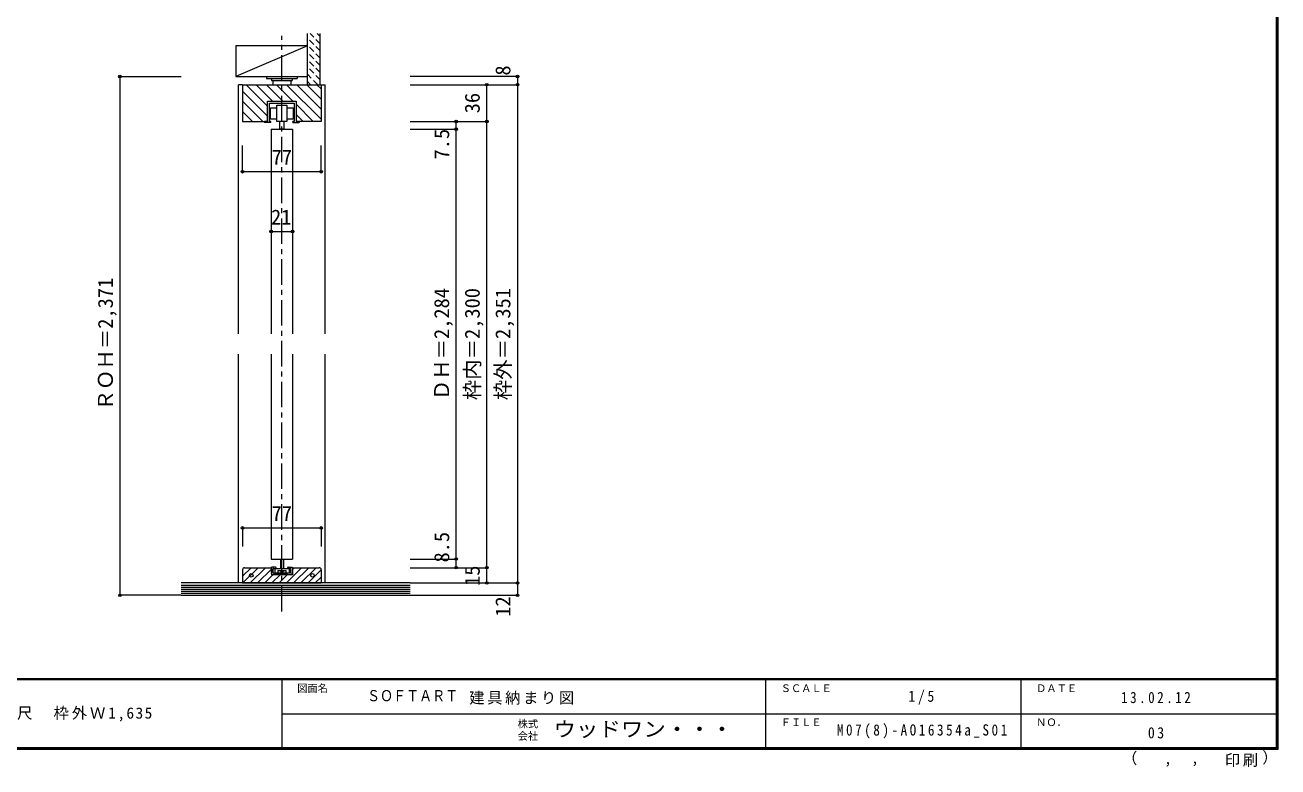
# Model space of a CAD drawing. Units: millimetres at full size, sheet at 1:5; details may follow other scales. Extents: x -973 to 977, y -718 to 696.
# Drawn here: x -250 to 977, y -718 to 9 of the extents above; entities that cross this region are included whole.
import ezdxf
from ezdxf.enums import TextEntityAlignment as Align

# ---------------------------------------------------------------- set-up
doc = ezdxf.new("R2010")
doc.units = ezdxf.units.MM
doc.header["$LTSCALE"] = 5
doc.header["$PDMODE"] = 32
doc.header["$PDSIZE"] = 2.5
doc.linetypes.add('CHAIN1', pattern=[8, 5, -1, 1, -1])
doc.linetypes.add('DASHED1', pattern=[1.8, 1.2, -0.6])
for name, color, linetype, lineweight in [('0-1_通り芯', 4, 'CHAIN1', 9), ('0-3_仕上げ', 2, 'Continuous', 9), ('0-4_枠', 3, 'Continuous', 9), ('0-6_扉', 6, 'Continuous', 9), ('0-7_金物', 7, 'Continuous', 9), ('0-A_文字', 3, 'Continuous', 9), ('0-B_寸法', 7, 'Continuous', 9), ('0-C_ハッチ', 4, 'Continuous', 9), ('F-1_枠', 6, 'Continuous', 9)]:
    doc.layers.add(name, color=color, linetype=linetype, lineweight=lineweight)
doc.layers.add('F-0_補助線', color=7, linetype='Continuous')
doc.layers.add('F-A_文字', color=7, linetype='Continuous')
doc.styles.add('HGP明朝B', font='')
doc.styles.add('ＭＳ ゴシック', font='')
doc.styles.get('HGP明朝B').set_extended_font_data('HGP明朝B')
doc.styles.get('ＭＳ ゴシック').set_extended_font_data('MS Gothic')

msp = doc.modelspace()

# ---------------------------------------------------------------- linework, layer by layer
at = {"layer": '0-1_通り芯'}
msp.add_line((1.653, -565.591), (1.653, -1.667), dxfattribs=at)
at = {"layer": '0-3_仕上げ'}
for p, q in [((26.653, -49.667), (26.653, 0.333)), ((39.153, -49.667), (39.153, 0.333)), ((127.234, -537.667), (-96.847, -537.667)), ((-96.847, -549.667), (127.234, -549.667))]:
    msp.add_line(p, q, dxfattribs=at)
at = {"layer": '0-3_仕上げ', "color": 4}
for p, q in [((26.653, -11.667), (-43.347, -41.667)), ((-43.347, -41.667), (26.653, -41.667))]:
    msp.add_line(p, q, dxfattribs=at)
at = {"layer": '0-3_仕上げ', "color": 7}
for p, q in [((-96.847, -539.667), (127.234, -539.667)), ((-96.847, -541.667), (127.234, -541.667)), ((-96.847, -543.667), (127.234, -543.667)), ((-96.847, -545.667), (127.234, -545.667)), ((-96.847, -547.667), (127.234, -547.667))]:
    msp.add_line(p, q, dxfattribs=at)
at = {"layer": '0-3_仕上げ', "color": 4}
msp.add_lwpolyline([(26.653, -11.667), (-43.347, -11.667), (-43.347, -41.667)], dxfattribs=at)
at = {"layer": '0-4_枠', "color": 4}
for p, q in [((-36.847, -49.667), (-40.847, -49.667)), ((-40.847, -293.667), (-40.847, -49.667)), ((40.153, -49.667), (44.153, -49.667)), ((44.153, -293.667), (44.153, -49.667)), ((-40.847, -537.667), (-40.847, -313.667)), ((44.153, -537.667), (44.153, -313.667))]:
    msp.add_line(p, q, dxfattribs=at)
at = {"layer": '0-4_枠'}
for p, q in [((-36.847, -49.667), (-36.847, -85.667)), ((-12.347, -65.666), (15.653, -65.666)), ((-12.347, -85.667), (-12.347, -65.666)), ((15.653, -65.666), (15.653, -85.667)), ((-36.847, -85.667), (-12.347, -85.667)), ((40.153, -85.667), (15.653, -85.667)), ((-36.847, -524.667), (-36.847, -537.667)), ((-34.847, -522.667), (-8.597, -522.667)), ((-8.597, -522.667), (-8.597, -529.667)), ((11.903, -522.667), (38.153, -522.667)), ((11.903, -522.667), (11.903, -529.667)), ((40.153, -524.667), (40.153, -537.667)), ((-36.847, -537.667), (40.153, -537.667)), ((11.903, -529.667), (-8.597, -529.667))]:
    msp.add_line(p, q, dxfattribs=at)
msp.add_lwpolyline([(-36.847, -49.667), (40.153, -49.667), (40.153, -85.667)], dxfattribs=at)
for centre in [(-28.347, -530.167), (31.653, -530.167)]:
    msp.add_circle(centre, 1.75, dxfattribs=at)
for centre, start, end in [((-34.847, -524.667), 90, 180), ((38.153, -524.667), 0, 90)]:
    msp.add_arc(centre, 2, start, end, dxfattribs=at)
at = {"layer": '0-6_扉'}
for p, q in [((-8.847, -93.167), (-8.847, -293.667)), ((-8.847, -93.167), (12.153, -93.167)), ((12.153, -93.167), (12.153, -293.667)), ((-8.847, -313.667), (-8.847, -514.167)), ((12.153, -313.667), (12.153, -514.167)), ((-8.847, -514.167), (12.153, -514.167))]:
    msp.add_line(p, q, dxfattribs=at)
at = {"layer": '0-7_金物'}
for p, q in [((-23.347, -41.667), (6.653, -41.667)), ((-13.347, -41.667), (-13.347, -43.667)), ((-13.347, -43.667), (16.653, -43.667)), ((-8.347, -43.667), (-8.347, -45.667)), ((-8.347, -45.667), (11.653, -45.667)), ((-7.347, -45.667), (-7.347, -49.667)), ((10.653, -49.667), (10.653, -45.667)), ((11.653, -43.667), (11.653, -45.667)), ((16.653, -41.667), (16.653, -43.667)), ((-9.377, -72.465), (-3.347, -72.465)), ((-9.377, -83.465), (-9.377, -72.465)), ((-3.347, -69.666), (6.653, -69.666)), ((-3.347, -85.667), (-3.347, -69.666)), ((6.653, -69.666), (6.653, -85.667)), ((-15.347, -85.667), (-15.347, -86.667)), ((-12.347, -85.667), (-15.347, -85.667)), ((-9.049, -85.667), (-10.347, -85.667)), ((-3.347, -83.465), (-9.377, -83.465)), ((-9.049, -86.667), (-9.049, -85.667)), ((6.653, -85.667), (-3.347, -85.667)), ((-0.347, -93.167), (-0.347, -85.667)), ((12.623, -83.465), (6.653, -83.465)), ((13.653, -85.667), (12.486, -85.667)), ((12.486, -86.667), (12.486, -85.667)), ((15.653, -85.667), (18.653, -85.667)), ((18.653, -85.667), (18.653, -86.667)), ((-9.049, -86.667), (-15.347, -86.667)), ((12.486, -86.667), (18.653, -86.667)), ((0.153, -514.209), (0.153, -523.559)), ((3.153, -514.209), (3.153, -523.559)), ((-8.565, -524.032), (-8.347, -523.667)), ((-8.565, -524.301), (-8.347, -524.667)), ((-8.565, -525.532), (-8.347, -525.167)), ((-8.565, -525.801), (-8.347, -526.167)), ((-8.565, -527.032), (-8.347, -526.667)), ((-8.565, -527.301), (-8.347, -527.667)), ((-4.447, -522.167), (-8.347, -522.167)), ((-8.347, -523.667), (-8.347, -522.167)), ((-8.347, -525.167), (-8.347, -524.667)), ((-8.347, -526.667), (-8.347, -526.167)), ((-6.847, -527.467), (-6.847, -523.867)), ((-6.347, -523.367), (-4.447, -523.367)), ((-5.347, -523.559), (8.653, -523.559)), ((-5.347, -523.559), (-5.347, -527.559)), ((-2.347, -525.559), (5.653, -525.559)), ((-2.347, -525.559), (-2.347, -527.559)), ((3.153, -525.559), (3.153, -526.342)), ((5.653, -525.559), (5.653, -527.559)), ((7.753, -522.167), (11.653, -522.167)), ((9.653, -523.367), (7.753, -523.367)), ((8.653, -523.559), (8.653, -527.559)), ((10.153, -527.467), (10.153, -523.867)), ((11.653, -522.167), (11.653, -523.667)), ((11.871, -524.032), (11.653, -523.667)), ((11.871, -524.301), (11.653, -524.667)), ((11.653, -524.667), (11.653, -525.167)), ((11.871, -525.532), (11.653, -525.167)), ((11.871, -525.801), (11.653, -526.167)), ((11.653, -526.167), (11.653, -526.667)), ((11.871, -527.032), (11.653, -526.667)), ((11.871, -527.301), (11.653, -527.667)), ((-8.347, -528.167), (-8.347, -527.667)), ((10.153, -529.667), (-6.847, -529.667)), ((-6.347, -527.967), (-3.847, -527.967)), ((-5.347, -527.559), (8.653, -527.559)), ((-3.847, -527.967), (-3.847, -528.467)), ((7.153, -528.467), (7.153, -527.967)), ((9.653, -527.967), (7.153, -527.967)), ((11.653, -528.167), (11.653, -527.667))]:
    msp.add_line(p, q, dxfattribs=at)
for points in [[(-10.347, -85.667), (-10.347, -67.667), (13.653, -67.667), (13.653, -85.667)], [(6.653, -72.465), (12.623, -72.465), (12.623, -83.465)], [(3.653, -85.667), (3.653, -93.167), (-0.347, -93.167)], [(0.153, -525.559), (0.153, -526.342), (3.153, -526.342)], [(-3.847, -528.467), (1.353, -528.467), (1.653, -528.767), (1.953, -528.467), (7.153, -528.467)]]:
    msp.add_lwpolyline(points, dxfattribs=at)
for centre, radius, start, end in [((-8.297, -524.167), 0.3, 153.43495, 206.56505), ((-8.297, -525.667), 0.3, 153.43495, 206.56505), ((-8.297, -527.167), 0.3, 153.43495, 206.56505), ((-6.347, -523.867), 0.5, 90, 180), ((-4.447, -522.767), 0.6, 0, 90), ((-4.447, -522.767), 0.6, 270, 0), ((7.753, -522.767), 0.6, 90, 180), ((7.753, -522.767), 0.6, 180, 270), ((9.653, -523.867), 0.5, 0, 90), ((11.603, -524.167), 0.3, 333.43495, 26.56505), ((11.603, -525.667), 0.3, 333.43495, 26.56505), ((11.603, -527.167), 0.3, 333.43495, 26.56505), ((-6.847, -528.167), 1.5, 180, 270), ((-6.347, -527.467), 0.5, 180, 270), ((9.653, -527.467), 0.5, 270, 0), ((10.153, -528.167), 1.5, 270, 0)]:
    msp.add_arc(centre, radius, start, end, dxfattribs=at)
at = {"layer": '0-A_文字', "color": 4}
for p, q in [((-36.847, -483.75), (-36.847, -501.868)), ((-36.847, -483.75), (40.153, -483.75)), ((40.153, -483.75), (40.153, -501.868))]:
    msp.add_line(p, q, dxfattribs=at)
at = {"layer": '0-A_文字', "color": 7}
for p in [(-36.847, -483.75), (40.153, -483.75)]:
    msp.add_point(p, dxfattribs=at)
at = {"layer": '0-B_寸法', "color": 4}
for p, q in [((-156.847, -41.667), (-156.847, -549.667)), ((-156.847, -41.667), (-96.847, -41.667)), ((232.234, -41.667), (127.234, -41.667)), ((232.234, -41.667), (232.234, -549.667)), ((127.234, -49.667), (232.234, -49.667)), ((202.234, -537.667), (202.234, -49.667)), ((127.234, -85.666), (172.234, -85.666)), ((172.234, -522.667), (172.234, -85.666)), ((172.234, -85.666), (202.234, -85.666)), ((127.234, -93.167), (172.234, -93.167)), ((-36.847, -134.914), (-36.847, -109.295)), ((40.153, -134.914), (40.153, -109.295)), ((40.153, -134.914), (-36.847, -134.914)), ((-8.847, -179.459), (-8.847, -193.498)), ((12.153, -179.459), (12.153, -193.498)), ((-8.847, -193.498), (12.153, -193.498)), ((127.234, -514.167), (172.234, -514.167)), ((127.234, -522.667), (202.234, -522.667)), ((127.234, -537.667), (232.234, -537.667)), ((-96.847, -549.667), (-156.847, -549.667)), ((127.234, -549.667), (232.234, -549.667))]:
    msp.add_line(p, q, dxfattribs=at)
at = {"layer": '0-B_寸法'}
for p in [(-156.847, -41.667), (202.234, -49.667), (232.234, -41.667), (232.234, -49.667), (172.234, -85.666), (202.234, -85.666), (172.234, -93.167), (-36.847, -134.914), (40.153, -134.914), (-8.847, -193.498), (12.153, -193.498), (172.234, -514.167), (172.234, -522.667), (202.234, -522.667), (202.234, -537.667), (232.234, -537.667), (-156.847, -549.667), (232.234, -549.667)]:
    msp.add_point(p, dxfattribs=at)
at = {"layer": '0-C_ハッチ', "linetype": 'DASHED1'}
for p, q in [((39.153, -9.534), (29.286, 0.333)), ((39.153, -2.463), (36.357, 0.333)), ((39.153, -16.605), (26.653, -4.105)), ((39.153, -23.676), (26.653, -11.176)), ((39.153, -30.747), (26.653, -18.247)), ((39.153, -37.818), (26.653, -25.318)), ((39.153, -44.889), (26.653, -32.389)), ((36.86, -49.667), (26.653, -39.46)), ((29.789, -49.667), (26.653, -46.531))]:
    msp.add_line(p, q, dxfattribs=at)
at = {"layer": '0-C_ハッチ'}
for p, q in [((-12.347, -80.49), (-36.847, -55.99)), ((-12.347, -70.59), (-33.271, -49.667)), ((-7.371, -65.666), (-23.371, -49.667)), ((2.528, -65.666), (-13.472, -49.667)), ((12.428, -65.666), (-3.572, -49.667)), ((40.153, -83.493), (6.327, -49.667)), ((40.153, -73.593), (16.227, -49.667)), ((40.153, -63.694), (26.126, -49.667)), ((40.153, -53.794), (36.026, -49.667)), ((-17.07, -85.667), (-36.847, -65.889)), ((32.428, -85.667), (15.653, -68.892)), ((-26.969, -85.667), (-36.847, -75.789)), ((22.528, -85.667), (15.653, -78.791)), ((-36.847, -531.047), (-28.467, -522.667)), ((-36.396, -537.667), (-21.396, -522.667)), ((-29.324, -537.667), (-14.324, -522.667)), ((-22.253, -537.667), (-8.597, -524.01)), ((6.031, -537.667), (21.031, -522.667)), ((11.903, -524.521), (13.758, -522.667)), ((13.102, -537.667), (28.102, -522.667)), ((20.173, -537.667), (35.173, -522.667)), ((27.244, -537.667), (40.153, -524.758)), ((-15.182, -537.667), (-7.182, -529.667)), ((-8.111, -537.667), (-0.111, -529.667)), ((-1.04, -537.667), (6.96, -529.667)), ((34.315, -537.667), (40.153, -531.829))]:
    msp.add_line(p, q, dxfattribs=at)
at = {"layer": 'F-1_枠'}
for p, q in [((974.986, 695.833), (974.986, -700.833)), ((975.82, 695.833), (975.82, -700.833)), ((976.653, 695.833), (976.653, -700.833)), ((976.653, -631.667), (-973.347, -631.667)), ((976.653, -632.5), (-973.347, -632.5)), ((1.653, -632.5), (1.653, -699.167)), ((474.986, -632.5), (474.986, -699.167)), ((724.986, -632.5), (724.986, -699.167)), ((1.653, -665.833), (974.986, -665.834)), ((976.653, -699.167), (-973.347, -699.167)), ((976.653, -700), (-973.347, -700)), ((976.653, -700.833), (-973.347, -700.833))]:
    msp.add_line(p, q, dxfattribs=at)

# ---------------------------------------------------------------- texts
at = {"layer": '0-A_文字', "color": 7, "style": 'ＭＳ ゴシック'}
msp.add_text('77', height=14.66, dxfattribs=at).set_placement((-8.347, -481.25), align=Align.BOTTOM_LEFT)
at = {"layer": '0-B_寸法', "style": 'ＭＳ ゴシック'}
for s, p in [('8', (229.734, -40.739)), ('36', (199.734, -77.667)), ('7.5', (169.829, -122.826)), ('ＲＯＨ＝2,371', (-159.347, -368.667)), ('ＤＨ＝2,284', (169.734, -358.667)), ('枠内＝2,300', (199.734, -358.667)), ('枠外＝2,351', (229.734, -358.667)), ('8.5', (169.823, -517.57)), ('15', (199.734, -540.515)), ('12', (229.734, -570.696))]:
    msp.add_text(s, height=14.66, rotation=90, dxfattribs=at).set_placement(p, align=Align.BOTTOM_LEFT)
for s, p in [('77', (-8.347, -132.414)), ('21', (-8.972, -190.998))]:
    msp.add_text(s, height=14.66, dxfattribs=at).set_placement(p, align=Align.BOTTOM_LEFT)
at = {"layer": 'F-0_補助線', "style": 'HGP明朝B', "width": 0.85}
msp.add_text('ＳＯＦＴＡＲＴ', height=11, dxfattribs=at).set_placement((84.986, -656.798), align=Align.BOTTOM_LEFT)
at = {"layer": 'F-0_補助線', "insert": (185.035, -656.798), "char_height": 11, "attachment_point": 7, "style": 'ＭＳ ゴシック'}
msp.add_mtext('\\T1.17;建具納まり図', dxfattribs=at)
at = {"layer": 'F-A_文字', "style": 'ＭＳ ゴシック'}
for s, height, p in [('図面名', 7.331, (16.653, -646.667)), ('ＳＣＡＬＥ', 7.331, (489.986, -646.667)), ('ＤＡＴＥ', 7.331, (739.986, -646.667)), ('株式', 7.331, (232.486, -681.5)), ('ＦＩＬＥ', 7.331, (489.986, -680)), ('ＮＯ．', 7.331, (739.986, -680.001)), ('会社', 7.331, (232.486, -693.5)), ('（', 11, (823.992, -718.052)), ('）', 11, (961.387, -717.355)), (',', 11, (865.199, -718.052)), (',', 11, (891.686, -717.588))]:
    msp.add_text(s, height=height, dxfattribs=at).set_placement(p, align=Align.BOTTOM_LEFT)
at = {"layer": 'F-A_文字', "style": 'ＭＳ ゴシック', "width": 1.1}
msp.add_text('ウッドワン・・・', height=14.66, dxfattribs=at).set_placement((267.486, -692.5), align=Align.BOTTOM_LEFT)
at = {"layer": 'F-A_文字', "char_height": 11, "attachment_point": 7, "style": 'ＭＳ ゴシック'}
for s, insert in [('\\T1.38;\\W0.9;1/5', (614.986, -656.667)), ('\\T1.39;\\W0.85;13.02.12', (823.111, -655.417)), ('\\T1.19;ソフトアート\u3000クローゼットドア\\~\\~固定枠\u3000３方枠＋直置敷居\u3000ドアＨ８尺\\~\\~枠外Ｗ1,635', (-846.68, -673.333)), ('\\T1.4;\\W0.85;M07(8)-AO16354a_S01', (544.986, -690.001)), ('\\T1.36;\\W0.9;03', (849.361, -690.001)), ('\\T1.17;印刷', (924.678, -717.82))]:
    msp.add_mtext(s, dxfattribs=dict(at, insert=insert))

doc.saveas('drawing.dxf')
